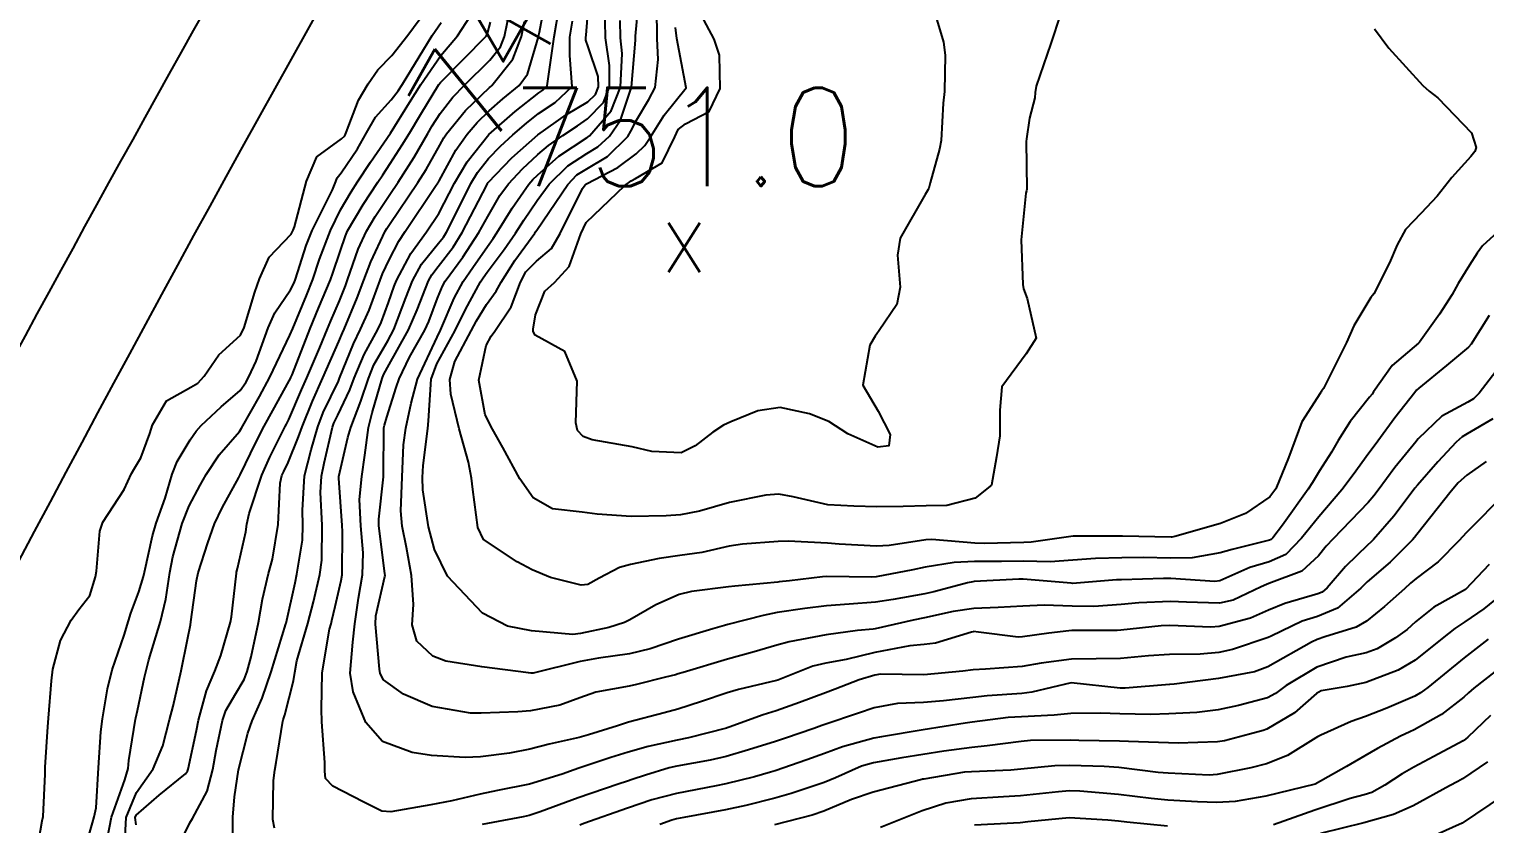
# Model space of a CAD drawing. Header units: metres. Extents: x 318500 to 325275, y 7408834 to 7428799.
# Drawn here: x 320111.4 to 320170.7, y 7412001.3 to 7412033.6 of the extents above; entities that cross this region are included whole.
import ezdxf
from ezdxf.enums import TextEntityAlignment as Align

# ---------------------------------------------------------------- set-up
doc = ezdxf.new("R2010")
doc.units = ezdxf.units.M
doc.header["$MEASUREMENT"] = 0
for name, color, linetype in [('Cotas', 45, 'Continuous'), ('Curvas de Nivel 1m', 11, 'Continuous'), ('Curvas de Nivel 5m', 15, 'Continuous'), ('Linha Férrea', 20, 'Continuous'), ('Pontos Cotados', 45, 'Continuous')]:
    doc.layers.add(name, color=color, linetype=linetype)
doc.styles.add('Style-STANDARD', font='STANDARD.shx')

# ---------------------------------------------------------------- blocks, each defined once
blk = doc.blocks.new('ELVTXT_78')
at = {"layer": 'Pontos Cotados', "linetype": 'Continuous', "style": 'Style-STANDARD'}
for s, height, p in [('751.0', 4, (0, 4)), ('x', 3, (0, 0))]:
    blk.add_text(s, height=height, dxfattribs=at).set_placement(p, align=Align.MIDDLE_CENTER)

msp = doc.modelspace()

# ---------------------------------------------------------------- linework, layer by layer
at = {"layer": 'Curvas de Nivel 1m', "flags": 128}
for points, elevation in [([(320115.746, 7412001.222), (320115.715, 7412001.511), (320115.751, 7412001.608), (320116.687, 7412002.424), (320117.768, 7412003.295), (320117.85, 7412003.399), (320117.873, 7412003.479), (320118.213, 7412005.057), (320118.295, 7412005.475), (320118.618, 7412006.672), (320118.951, 7412007.469), (320119.198, 7412008.105), (320119.591, 7412009.463), (320119.635, 7412009.68), (320119.839, 7412011.46), (320119.843, 7412011.498), (320119.883, 7412011.652), (320120.216, 7412013.144), (320120.266, 7412013.455), (320120.35, 7412013.889), (320120.865, 7412015.446), (320121.194, 7412016.188), (320121.823, 7412017.432), (320121.872, 7412017.521), (320121.964, 7412017.713), (320122.486, 7412018.919), (320122.705, 7412019.419), (320123.235, 7412020.644), (320123.545, 7412021.407), (320123.682, 7412021.738), (320124.027, 7412022.547), (320124.278, 7412023.156), (320124.364, 7412023.397), (320124.8, 7412024.652), (320125.137, 7412025.389), (320125.483, 7412025.978), (320126.085, 7412026.872), (320126.423, 7412027.375), (320127.072, 7412028.399), (320127.631, 7412029.357), (320127.812, 7412029.667), (320128.132, 7412030.171), (320128.643, 7412030.842), (320129.12, 7412031.335), (320130.16, 7412032.346), (320130.593, 7412032.888), (320130.755, 7412033.314), (320130.994, 7412034.506)], 739), ([(320119.691, 7411999.489), (320119.683, 7412001.461), (320119.69, 7412001.521), (320119.759, 7412002.362), (320119.916, 7412003.458), (320120.294, 7412004.951), (320120.483, 7412005.45), (320120.89, 7412006.368), (320121.252, 7412007.439), (320121.85, 7412009.399), (320121.858, 7412009.43), (320122.228, 7412011.072), (320122.301, 7412011.424), (320122.522, 7412012.8), (320122.547, 7412013.42), (320122.523, 7412014.028), (320122.608, 7412015.42), (320122.876, 7412016.486), (320123.148, 7412017.412), (320123.37, 7412018.008), (320123.988, 7412019.283), (320124.025, 7412019.364), (320124.04, 7412019.399), (320124.607, 7412020.791), (320124.894, 7412021.391), (320125.241, 7412022.169), (320125.684, 7412023.384), (320125.786, 7412023.641), (320126.053, 7412024.221), (320126.456, 7412024.983), (320126.706, 7412025.37), (320127.948, 7412027.212), (320128.04, 7412027.351), (320128.06, 7412027.381), (320128.091, 7412027.44), (320128.774, 7412028.676), (320129.237, 7412029.333), (320129.646, 7412029.809), (320130.135, 7412030.289), (320130.69, 7412030.767), (320131.352, 7412031.308), (320131.686, 7412031.773), (320132.134, 7412033.3), (320132.143, 7412033.328), (320132.173, 7412033.484), (320132.465, 7412035.027)], 741), ([(320121.39, 7412001.081), (320121.316, 7412001.437), (320121.347, 7412003.017), (320121.394, 7412003.436), (320121.45, 7412003.76), (320121.731, 7412005.431), (320121.745, 7412005.487), (320121.804, 7412005.693), (320122.165, 7412007.084), (320122.208, 7412007.424), (320122.302, 7412007.89), (320122.748, 7412009.417), (320122.978, 7412010.299), (320123.232, 7412011.41), (320123.309, 7412011.988), (320123.324, 7412013.409), (320123.261, 7412014.747), (320123.298, 7412015.409), (320123.41, 7412015.936), (320123.747, 7412017.403), (320123.801, 7412017.564), (320123.968, 7412017.9), (320124.455, 7412018.923), (320124.634, 7412019.394), (320125.032, 7412020.357), (320125.593, 7412021.384), (320125.731, 7412021.666), (320126.027, 7412022.485), (320126.263, 7412023.15), (320126.352, 7412023.375), (320126.941, 7412024.482), (320127.576, 7412025.357), (320128.078, 7412026.109), (320128.717, 7412027.341), (320129.23, 7412028.207), (320130.12, 7412029.32), (320131.182, 7412030.262), (320132.146, 7412031.022), (320132.315, 7412031.13), (320132.488, 7412031.295), (320132.543, 7412031.683), (320132.776, 7412033.291), (320132.985, 7412034.491)], 742), ([(320171.006, 7412017.743), (320169.965, 7412017.134), (320169.749, 7412017.008), (320169.515, 7412016.797), (320168.767, 7412015.989), (320167.933, 7412015.043), (320167.832, 7412014.92), (320167.76, 7412014.822), (320166.967, 7412013.782), (320166.148, 7412012.838), (320166.029, 7412012.718), (320165.907, 7412012.608), (320165.009, 7412011.738), (320164.253, 7412010.864), (320164.056, 7412010.689), (320163.876, 7412010.614), (320162.529, 7412010.231), (320161.866, 7412009.952), (320161.135, 7412009.634), (320159.856, 7412009.295), (320159.514, 7412009.267), (320157.856, 7412009.332), (320157.495, 7412009.315), (320155.852, 7412009.137), (320155.702, 7412009.131), (320153.852, 7412009.123), (320153.734, 7412009.119), (320152.922, 7412009.014), (320151.848, 7412008.863), (320151.676, 7412008.861), (320150.06, 7412009.057), (320149.85, 7412009.08), (320149.834, 7412009.076), (320149.766, 7412009.061), (320148.305, 7412008.616), (320147.845, 7412008.551), (320147.256, 7412008.501), (320145.841, 7412008.229), (320144.663, 7412007.952), (320143.837, 7412007.802), (320143.308, 7412007.673), (320142.015, 7412007.158), (320141.882, 7412007.107), (320141.829, 7412007.087), (320140.282, 7412006.725), (320139.821, 7412006.587), (320138.78, 7412006.241), (320137.811, 7412005.928), (320137.259, 7412005.774), (320135.802, 7412005.395), (320135.683, 7412005.36), (320135.356, 7412005.247), (320134.181, 7412004.877), (320133.793, 7412004.776), (320132.579, 7412004.497), (320131.785, 7412004.291), (320130.96, 7412004.131), (320129.78, 7412003.988), (320129.152, 7412003.957), (320127.78, 7412004.036), (320126.99, 7412004.154), (320125.788, 7412004.613), (320125.101, 7412005.387), (320124.586, 7412006.625), (320124.474, 7412007.394), (320124.583, 7412008.652), (320124.658, 7412009.392), (320124.81, 7412010.446), (320124.974, 7412011.389), (320124.991, 7412012.291), (320124.899, 7412013.39), (320124.849, 7412014.462), (320124.942, 7412015.39), (320125.066, 7412016.266), (320125.216, 7412017.387), (320125.364, 7412017.991), (320125.769, 7412019.382), (320125.831, 7412019.542), (320125.994, 7412019.829), (320126.842, 7412021.368), (320127.201, 7412022.183), (320127.654, 7412023.356), (320127.79, 7412023.607), (320128.049, 7412023.946), (320128.663, 7412024.739), (320129.033, 7412025.336), (320130.028, 7412027.26), (320130.057, 7412027.32), (320130.07, 7412027.341), (320130.091, 7412027.366), (320131.051, 7412028.366), (320132.115, 7412029.3), (320133.284, 7412030.131), (320134.141, 7412030.649), (320134.458, 7412030.952), (320134.581, 7412031.264), (320134.57, 7412031.68), (320134.166, 7412032.893), (320134.061, 7412033.164), (320134.06, 7412033.272), (320134.074, 7412033.369), (320134.195, 7412034.938)], 744), ([(320166.182, 7412033.624), (320166.768, 7412032.834), (320168.155, 7412031.315), (320168.415, 7412031.079), (320168.766, 7412030.811), (320170.129, 7412029.394), (320170.324, 7412028.787), (320170.276, 7412028.63), (320170.114, 7412028.423), (320169.336, 7412027.567), (320168.733, 7412026.81), (320168.083, 7412026.122), (320167.45, 7412025.453), (320167.106, 7412024.83), (320166.801, 7412024.09), (320166.16, 7412022.839), (320166.109, 7412022.769), (320166.038, 7412022.68), (320165.34, 7412021.531), (320165.051, 7412020.854), (320164.101, 7412018.979), (320164.029, 7412018.869), (320164.014, 7412018.845), (320163.989, 7412018.809), (320163.227, 7412017.626), (320162.948, 7412016.885), (320162.677, 7412016.162), (320162.161, 7412014.897), (320161.927, 7412014.563), (320160.936, 7412013.893), (320159.916, 7412013.486), (320158.047, 7412012.948), (320157.935, 7412012.924), (320157.91, 7412012.923), (320155.919, 7412012.971), (320153.938, 7412012.972), (320153.91, 7412012.968), (320152.208, 7412012.723), (320151.905, 7412012.705), (320150.289, 7412012.669), (320149.904, 7412012.678), (320148.155, 7412012.829), (320147.906, 7412012.823), (320146.413, 7412012.592), (320145.902, 7412012.556), (320144.389, 7412012.647), (320143.903, 7412012.682), (320142.301, 7412012.759), (320141.904, 7412012.753), (320140.441, 7412012.643), (320139.901, 7412012.557), (320138.796, 7412012.307), (320137.894, 7412012.186), (320137.058, 7412012.062), (320135.889, 7412011.819), (320135.438, 7412011.696), (320134.607, 7412011.259), (320134.141, 7412011.002), (320133.875, 7412010.967), (320132.622, 7412011.289), (320131.884, 7412011.598), (320131.273, 7412011.923), (320129.903, 7412012.836), (320129.666, 7412013.324), (320129.465, 7412014.866), (320129.416, 7412015.328), (320129.288, 7412015.982), (320128.906, 7412017.336), (320128.571, 7412018.751), (320128.521, 7412019.342), (320128.737, 7412020.079), (320129.395, 7412021.329), (320129.608, 7412021.735), (320130.026, 7412022.404), (320130.411, 7412022.94), (320130.623, 7412023.314), (320131.175, 7412024.187), (320131.985, 7412025.301), (320132.019, 7412025.352), (320132.071, 7412025.429), (320133.326, 7412027.281), (320133.698, 7412027.674), (320134.1, 7412027.918), (320134.945, 7412028.42), (320135.771, 7412029.245), (320135.905, 7412029.461), (320136.13, 7412029.901), (320136.637, 7412030.741), (320136.896, 7412031.233), (320137.018, 7412032.375), (320136.974, 7412033.232), (320136.96, 7412034.46)], 748), ([(320113.733, 7412000.439), (320113.981, 7412001.302), (320114.041, 7412001.536), (320114.122, 7412001.903), (320114.22, 7412003.533), (320114.317, 7412005.007), (320114.386, 7412005.531), (320114.589, 7412006.758), (320114.782, 7412007.526), (320115.265, 7412008.94), (320115.438, 7412009.516), (320115.535, 7412009.835), (320115.868, 7412010.699), (320116.054, 7412011.331), (320116.096, 7412011.507), (320116.421, 7412012.984), (320116.573, 7412013.5), (320116.938, 7412014.512), (320117.224, 7412015.491), (320117.416, 7412016.01), (320117.951, 7412016.889), (320118.195, 7412017.239), (320118.396, 7412017.476), (320119.211, 7412018.228), (320119.982, 7412018.902), (320120.221, 7412019.222), (320120.343, 7412019.455), (320120.634, 7412020.088), (320121.135, 7412021.443), (320121.403, 7412022.056), (320122.033, 7412022.99), (320122.188, 7412023.277), (320122.245, 7412023.427), (320122.678, 7412024.804), (320122.924, 7412025.417), (320123.749, 7412027.067), (320123.879, 7412027.403), (320123.939, 7412027.555), (320124.095, 7412027.757), (320124.772, 7412028.732), (320125.139, 7412029.39), (320125.495, 7412030.021), (320126.14, 7412030.729), (320126.428, 7412031.094), (320126.603, 7412031.373), (320127.278, 7412032.48), (320127.802, 7412033.356), (320128.178, 7412033.88)], 736), ([(320114.583, 7412000.682), (320114.752, 7412001.525), (320115.294, 7412003.046), (320115.433, 7412003.515), (320115.458, 7412003.831), (320115.732, 7412005.511), (320115.742, 7412005.569), (320115.805, 7412005.875), (320116.098, 7412007.234), (320116.155, 7412007.505), (320116.267, 7412007.937), (320116.746, 7412009.497), (320116.96, 7412010.397), (320117.125, 7412011.491), (320117.249, 7412012.13), (320117.629, 7412013.484), (320117.917, 7412014.203), (320118.361, 7412015.041), (320118.601, 7412015.473), (320119.133, 7412016.277), (320119.957, 7412017.229), (320120.046, 7412017.371), (320120.095, 7412017.458), (320120.77, 7412018.657), (320121.19, 7412019.442), (320122.007, 7412021.156), (320122.129, 7412021.428), (320122.688, 7412022.763), (320122.946, 7412023.416), (320123.225, 7412024.239), (320123.664, 7412025.406), (320124.079, 7412026.256), (320124.502, 7412026.98), (320124.761, 7412027.393), (320125.29, 7412028.2), (320126.107, 7412029.38), (320126.887, 7412030.621), (320127.348, 7412031.362), (320128.162, 7412032.535), (320128.837, 7412033.34), (320129.366, 7412034.149)], 737), ([(320115.27, 7411999.974), (320115.347, 7412001.516), (320115.76, 7412002.534), (320116.443, 7412003.5), (320116.843, 7412004.436), (320117.111, 7412005.49), (320117.253, 7412006.044), (320117.581, 7412007.484), (320117.843, 7412008.757), (320117.966, 7412009.362), (320117.985, 7412009.479), (320118.208, 7412011.144), (320118.281, 7412011.476), (320118.675, 7412012.696), (320118.949, 7412013.47), (320119.259, 7412014.124), (320119.929, 7412015.357), (320119.982, 7412015.459), (320120.621, 7412016.778), (320120.965, 7412017.445), (320121.321, 7412018.088), (320121.988, 7412019.288), (320122.036, 7412019.382), (320122.054, 7412019.429), (320122.104, 7412019.541), (320122.84, 7412021.418), (320123.184, 7412022.251), (320123.67, 7412023.406), (320123.768, 7412023.68), (320124.057, 7412024.554), (320124.273, 7412025.192), (320124.366, 7412025.397), (320125.001, 7412026.471), (320125.595, 7412027.385), (320125.798, 7412027.68), (320126.101, 7412028.133), (320126.592, 7412028.894), (320126.879, 7412029.369), (320127.349, 7412030.145), (320128.084, 7412031.351), (320128.151, 7412031.439), (320130.001, 7412033.323), (320130.066, 7412033.427), (320130.179, 7412033.893)], 738), ([(320170.726, 7412016.001), (320169.94, 7412015.453), (320169.593, 7412015.137), (320169.306, 7412014.799), (320167.912, 7412013.035), (320167.817, 7412012.915), (320167.736, 7412012.822), (320166.816, 7412011.911), (320165.884, 7412011.104), (320165.747, 7412010.978), (320165.626, 7412010.844), (320164.684, 7412010.042), (320163.862, 7412009.702), (320163.236, 7412009.502), (320161.976, 7412008.898), (320161.849, 7412008.841), (320160.406, 7412008.353), (320159.843, 7412008.23), (320159.08, 7412008.169), (320157.842, 7412008.154), (320156.974, 7412008.095), (320155.84, 7412007.984), (320154.856, 7412007.974), (320153.84, 7412007.961), (320152.61, 7412007.791), (320151.836, 7412007.668), (320150.34, 7412007.557), (320149.835, 7412007.526), (320149.424, 7412007.474), (320147.832, 7412007.319), (320146.072, 7412007.346), (320145.832, 7412007.315), (320145.203, 7412007.119), (320144.218, 7412006.74), (320143.822, 7412006.587), (320142.774, 7412006.192), (320141.811, 7412005.861), (320141.284, 7412005.692), (320139.904, 7412005.188), (320139.825, 7412005.165), (320139.799, 7412005.154), (320138.246, 7412004.761), (320137.792, 7412004.663), (320136.608, 7412004.411), (320135.784, 7412004.178), (320135.08, 7412003.951), (320133.774, 7412003.526), (320133.585, 7412003.461), (320133.097, 7412003.28), (320131.766, 7412002.869), (320130.463, 7412002.613), (320129.761, 7412002.468), (320128.608, 7412002.187), (320127.757, 7412002.032), (320126.12, 7412001.741), (320125.754, 7412001.776), (320124.994, 7412002.151), (320123.764, 7412002.796), (320123.47, 7412003.108), (320123.431, 7412003.405), (320123.43, 7412003.75), (320123.314, 7412005.407), (320123.295, 7412005.92), (320123.325, 7412007.408), (320123.628, 7412009.184), (320123.689, 7412009.402), (320123.723, 7412009.531), (320123.861, 7412010.108), (320124.106, 7412011.168), (320124.137, 7412011.397), (320124.151, 7412013.153), (320124.142, 7412013.398), (320124, 7412015.329), (320124.005, 7412015.399), (320124.372, 7412016.978), (320124.49, 7412017.395), (320124.898, 7412018.469), (320125.21, 7412019.388), (320125.438, 7412019.943), (320126.005, 7412020.924), (320126.241, 7412021.377), (320126.734, 7412022.665), (320127.008, 7412023.365), (320127.374, 7412024.036), (320128.063, 7412024.893), (320128.267, 7412025.147), (320128.392, 7412025.345), (320128.721, 7412025.985), (320129.385, 7412027.331), (320129.651, 7412027.773), (320130.105, 7412028.345), (320130.587, 7412028.841), (320131.096, 7412029.31), (320131.649, 7412029.783), (320132.133, 7412030.171), (320132.814, 7412030.616), (320133.514, 7412031.28), (320133.416, 7412032.534), (320133.419, 7412033.281), (320133.52, 7412033.939)], 743), ([(320170.85, 7412021.955), (320170.116, 7412020.788), (320170.009, 7412020.664), (320169.116, 7412019.918), (320167.992, 7412018.995), (320167.901, 7412018.911), (320167.825, 7412018.822), (320167.017, 7412017.787), (320166.32, 7412016.836), (320166.165, 7412016.63), (320165.953, 7412016.345), (320165.319, 7412015.469), (320164.855, 7412014.856), (320163.919, 7412013.76), (320163.216, 7412012.88), (320162.57, 7412012.22), (320161.895, 7412011.922), (320161.112, 7412011.687), (320159.883, 7412011.152), (320159.688, 7412011.118), (320157.884, 7412011.243), (320157.589, 7412011.25), (320155.883, 7412011.196), (320155.68, 7412011.185), (320153.881, 7412011.046), (320153.834, 7412011.048), (320151.883, 7412011.215), (320151.701, 7412011.215), (320149.881, 7412011.119), (320149.83, 7412011.112), (320149.613, 7412011.063), (320148.245, 7412010.706), (320147.873, 7412010.626), (320146.584, 7412010.384), (320145.868, 7412010.282), (320144.787, 7412010.206), (320143.865, 7412010.137), (320142.986, 7412010.026), (320141.86, 7412009.854), (320141.284, 7412009.743), (320139.853, 7412009.375), (320139.71, 7412009.334), (320139.236, 7412009.199), (320137.845, 7412008.768), (320136.69, 7412008.383), (320135.839, 7412008.183), (320134.579, 7412008), (320133.836, 7412007.859), (320131.925, 7412007.392), (320131.831, 7412007.389), (320131.732, 7412007.4), (320129.833, 7412007.647), (320128.368, 7412007.875), (320127.837, 7412008.082), (320127.182, 7412008.699), (320126.991, 7412009.363), (320127.042, 7412010.183), (320126.97, 7412011.364), (320126.762, 7412012.502), (320126.587, 7412013.37), (320126.538, 7412013.993), (320126.587, 7412015.37), (320126.638, 7412016.681), (320126.74, 7412017.368), (320126.954, 7412018.387), (320127.204, 7412019.362), (320128.007, 7412021.075), (320128.145, 7412021.348), (320128.706, 7412022.663), (320129.075, 7412023.334), (320129.468, 7412023.909), (320130.062, 7412024.763), (320130.294, 7412025.091), (320130.446, 7412025.316), (320131.067, 7412026.324), (320131.747, 7412027.303), (320131.911, 7412027.483), (320132.096, 7412027.669), (320132.961, 7412028.433), (320134.119, 7412029.196), (320134.163, 7412029.226), (320134.214, 7412029.269), (320135.103, 7412030.287), (320135.476, 7412031.25), (320135.539, 7412032.624), (320135.478, 7412033.25), (320135.47, 7412033.962)], 746), ([(320172.084, 7412026.162), (320170.588, 7412024.782), (320170.362, 7412024.49), (320170.058, 7412023.995), (320169.591, 7412023.252), (320169.341, 7412022.8), (320168.833, 7412022.003), (320168.011, 7412020.86), (320167.993, 7412020.837), (320167.971, 7412020.82), (320166.91, 7412019.922), (320166.143, 7412018.838), (320166.084, 7412018.743), (320165.987, 7412018.628), (320165.187, 7412017.636), (320164.711, 7412016.859), (320164.428, 7412016.388), (320163.941, 7412015.631), (320163.658, 7412015.151), (320163.488, 7412014.877), (320162.441, 7412013.418), (320162.043, 7412012.898), (320161.976, 7412012.832), (320161.909, 7412012.803), (320160.387, 7412012.431), (320159.901, 7412012.289), (320158.756, 7412012.079), (320157.897, 7412012.071), (320156.764, 7412012.1), (320155.897, 7412012.09), (320154.824, 7412012.063), (320153.895, 7412011.991), (320152.979, 7412011.928), (320151.894, 7412011.944), (320150.998, 7412011.939), (320149.893, 7412011.93), (320149.06, 7412011.901), (320147.889, 7412011.708), (320147.38, 7412011.595), (320145.883, 7412011.318), (320145.693, 7412011.303), (320143.883, 7412011.322), (320143.709, 7412011.316), (320142.366, 7412011.155), (320141.933, 7412011.106), (320141.879, 7412011.101), (320140.13, 7412010.933), (320139.876, 7412010.909), (320138.373, 7412010.712), (320137.871, 7412010.589), (320136.916, 7412010.178), (320135.855, 7412009.559), (320135.645, 7412009.451), (320135.001, 7412009.253), (320133.847, 7412009.001), (320133.54, 7412008.968), (320131.848, 7412009.118), (320130.877, 7412009.31), (320129.858, 7412009.835), (320128.435, 7412011.342), (320127.896, 7412012.42), (320127.663, 7412013.354), (320127.424, 7412014.857), (320127.412, 7412015.358), (320127.444, 7412015.85), (320127.631, 7412017.355), (320127.654, 7412017.665), (320127.773, 7412019.353), (320127.996, 7412019.982), (320128.742, 7412021.339), (320129.166, 7412022.19), (320129.774, 7412023.324), (320129.88, 7412023.484), (320130.046, 7412023.716), (320130.733, 7412024.64), (320131.201, 7412025.309), (320131.544, 7412025.837), (320132.083, 7412026.63), (320132.578, 7412027.293), (320133.337, 7412028.046), (320134.109, 7412028.543), (320134.554, 7412028.822), (320135.025, 7412029.256), (320135.478, 7412029.902), (320135.926, 7412031.243), (320136.092, 7412033.164), (320136.092, 7412033.241), (320136.089, 7412033.324), (320136.186, 7412034.335)], 747), ([(320153.395, 7412034.218), (320153.001, 7412033.018), (320152.412, 7412031.286), (320152.366, 7412031.027), (320152.355, 7412030.819), (320152.134, 7412029.98), (320152.011, 7412029.143), (320152.004, 7412029.032), (320152.021, 7412027.101), (320152.013, 7412027.031), (320151.988, 7412026.931), (320151.8, 7412025.034), (320151.861, 7412023.215), (320151.89, 7412023.032), (320152.034, 7412022.645), (320152.41, 7412021.024), (320152.004, 7412020.389), (320151.011, 7412019.045), (320150.925, 7412018.096), (320150.925, 7412017.046), (320150.794, 7412016.2), (320150.587, 7412015.05), (320149.924, 7412014.509), (320148.773, 7412014.22), (320147.921, 7412014.196), (320146.996, 7412014.169), (320145.921, 7412014.167), (320144.98, 7412014.183), (320143.921, 7412014.239), (320142.51, 7412014.569), (320141.925, 7412014.683), (320141.4, 7412014.643), (320139.921, 7412014.335), (320138.692, 7412013.982), (320137.916, 7412013.832), (320137.341, 7412013.8), (320135.915, 7412013.771), (320134.523, 7412013.867), (320133.917, 7412013.938), (320132.711, 7412014.081), (320131.922, 7412014.534), (320131.384, 7412015.305), (320130.69, 7412016.572), (320130.27, 7412017.317), (320129.969, 7412017.912), (320129.71, 7412019.324), (320130.004, 7412020.734), (320130.21, 7412021.116), (320130.361, 7412021.316), (320131.027, 7412022.308), (320131.409, 7412023.306), (320131.62, 7412023.731), (320132.053, 7412024.163), (320132.674, 7412024.677), (320133.014, 7412025.286), (320133.936, 7412027.12), (320134.034, 7412027.271), (320134.061, 7412027.3), (320134.091, 7412027.316), (320135.373, 7412027.979), (320136.109, 7412028.533), (320136.475, 7412028.876), (320136.707, 7412029.234), (320137.25, 7412030.112), (320138.15, 7412031.22), (320137.771, 7412033.224), (320137.721, 7412033.681)], 749), ([(320171.566, 7412014.765), (320169.913, 7412013.105), (320169.635, 7412012.794), (320168.779, 7412011.924), (320167.886, 7412011.245), (320167.652, 7412011.054), (320167.401, 7412010.825), (320166.591, 7412010.111), (320165.86, 7412009.508), (320165.435, 7412009.268), (320164.159, 7412008.865), (320163.849, 7412008.763), (320163.621, 7412008.647), (320161.837, 7412007.647), (320161.298, 7412007.443), (320159.832, 7412007.167), (320158.02, 7412006.947), (320157.85, 7412006.929), (320157.83, 7412006.927), (320156.029, 7412006.775), (320155.827, 7412006.775), (320153.83, 7412007), (320152.231, 7412006.617), (320151.823, 7412006.567), (320150.407, 7412006.466), (320149.82, 7412006.404), (320148.631, 7412006.259), (320147.817, 7412006.196), (320146.758, 7412006.154), (320145.813, 7412005.981), (320145.166, 7412005.763), (320143.802, 7412005.303), (320143.681, 7412005.262), (320143.352, 7412005.144), (320142.201, 7412004.749), (320141.792, 7412004.612), (320140.697, 7412004.266), (320139.782, 7412004.002), (320139.13, 7412003.85), (320137.776, 7412003.608), (320137.464, 7412003.534), (320136.498, 7412003.233), (320135.949, 7412003.057), (320135.768, 7412002.998), (320135.388, 7412002.868), (320133.76, 7412002.312), (320132.206, 7412001.745), (320131.753, 7412001.598), (320131.512, 7412001.542), (320130.275, 7412001.315), (320129.843, 7412001.225)], 742), ([(320170.856, 7412011.815), (320169.897, 7412010.79), (320168.6, 7412010.078), (320167.86, 7412009.484), (320167.509, 7412009.17), (320167.041, 7412008.828), (320166.296, 7412008.385), (320165.844, 7412008.215), (320165.031, 7412008.041), (320163.838, 7412007.633), (320162.583, 7412006.889), (320162.156, 7412006.564), (320161.822, 7412006.391), (320160.649, 7412006.08), (320159.815, 7412005.903), (320158.951, 7412005.795), (320157.812, 7412005.732), (320157.065, 7412005.708), (320155.811, 7412005.728), (320155.032, 7412005.768), (320153.811, 7412005.745), (320153.135, 7412005.685), (320151.809, 7412005.618), (320151.266, 7412005.581), (320149.805, 7412005.395), (320149.514, 7412005.353), (320147.8, 7412005.08), (320146.101, 7412004.8), (320145.794, 7412004.742), (320144.522, 7412004.396), (320143.785, 7412004.126), (320143.072, 7412003.856), (320141.774, 7412003.412), (320141.583, 7412003.353), (320140.932, 7412003.173), (320139.767, 7412002.88), (320139.375, 7412002.804), (320137.763, 7412002.496), (320136.76, 7412002.23), (320135.757, 7412001.899), (320133.99, 7412001.266), (320133.818, 7412001.2)], 741), ([(320170.818, 7412008.775), (320169.842, 7412008.012), (320168.357, 7412006.812), (320168.058, 7412006.585), (320167.825, 7412006.454), (320166.688, 7412005.96), (320165.812, 7412005.625), (320165.236, 7412005.422), (320164.003, 7412004.867), (320163.87, 7412004.798), (320163.798, 7412004.753), (320162.637, 7412004.038), (320161.782, 7412003.697), (320161.152, 7412003.534), (320159.775, 7412003.261), (320159.457, 7412003.243), (320157.775, 7412003.316), (320157.381, 7412003.35), (320155.778, 7412003.545), (320155.177, 7412003.588), (320153.779, 7412003.632), (320153.17, 7412003.618), (320151.777, 7412003.476), (320151.37, 7412003.443), (320149.775, 7412003.38), (320149.485, 7412003.353), (320147.832, 7412003.079), (320147.779, 7412003.071), (320147.752, 7412003.062), (320145.764, 7412002.544), (320144.885, 7412002.247), (320143.756, 7412001.776), (320143.287, 7412001.612), (320141.751, 7412001.222)], 739), ([(320171.843, 7412008.04), (320170.235, 7412006.784), (320170.019, 7412006.595), (320169.824, 7412006.415), (320168.916, 7412005.701), (320167.804, 7412005.083), (320167.622, 7412005.002), (320167.246, 7412004.826), (320166.306, 7412004.322), (320165.788, 7412004.019), (320165.042, 7412003.59), (320163.77, 7412002.87), (320161.765, 7412002.378), (320160.515, 7412002.16), (320159.762, 7412002.121), (320158.981, 7412002.151), (320157.763, 7412002.221), (320157.093, 7412002.29), (320155.765, 7412002.45), (320154.178, 7412002.584), (320153.766, 7412002.596), (320153.32, 7412002.562), (320151.764, 7412002.391), (320151.074, 7412002.351), (320149.762, 7412002.268), (320148.732, 7412002.098), (320147.757, 7412001.792), (320146.068, 7412001.105)], 738), ([(320170.914, 7412005.673), (320169.989, 7412004.787), (320169.89, 7412004.698), (320169.798, 7412004.635), (320168.599, 7412003.996), (320167.781, 7412003.566), (320167.308, 7412003.294), (320166.607, 7412002.832), (320166.073, 7412002.531), (320165.766, 7412002.432), (320165.197, 7412002.281), (320163.759, 7412001.818), (320162.068, 7412001.21)], 737), ([(320170.78, 7412003.78), (320169.774, 7412003.087), (320169.583, 7412002.983), (320169.237, 7412002.798), (320167.762, 7412001.99), (320166.955, 7412001.631), (320165.755, 7412001.299), (320163.986, 7412000.866)], 736), ([(320157.752, 7412001.155), (320156.102, 7412001.323), (320155.754, 7412001.361), (320155.328, 7412001.41), (320153.755, 7412001.496), (320152.063, 7412001.335), (320151.753, 7412001.297), (320149.891, 7412001.197)], 737)]:
    msp.add_lwpolyline(points, dxfattribs=dict(at, elevation=elevation))
at = {"layer": 'Curvas de Nivel 5m', "flags": 128}
for points, elevation in [([(320111.731, 7412000.278), (320111.928, 7412001.377), (320111.959, 7412001.558), (320112.042, 7412003.282), (320112.049, 7412003.557), (320112.152, 7412005.199), (320112.18, 7412005.556), (320112.304, 7412007.074), (320112.359, 7412007.555), (320112.669, 7412008.725), (320113.108, 7412009.547), (320113.419, 7412009.982), (320113.865, 7412010.557), (320114.102, 7412011.311), (320114.135, 7412011.536), (320114.272, 7412013.167), (320114.396, 7412013.533), (320115.268, 7412014.865), (320115.556, 7412015.516), (320115.697, 7412015.75), (320115.94, 7412016.152), (320116.306, 7412017.154), (320116.42, 7412017.503), (320116.989, 7412018.48), (320117.983, 7412019.034), (320118.265, 7412019.198), (320118.518, 7412019.475), (320119.119, 7412020.349), (320120.007, 7412021.154), (320120.155, 7412021.458), (320120.587, 7412022.896), (320120.779, 7412023.449), (320121.173, 7412024.323), (320122.067, 7412025.256), (320122.125, 7412025.374), (320122.147, 7412025.429), (320122.201, 7412025.558), (320122.696, 7412027.421), (320123.105, 7412028.415), (320124.116, 7412029.141), (320124.245, 7412029.272), (320124.303, 7412029.398), (320124.813, 7412030.72), (320125.202, 7412031.389), (320125.593, 7412031.948), (320126.162, 7412032.541), (320126.816, 7412033.37), (320128.199, 7412035.256)], 735), ([(320148.192, 7412034.532), (320148.634, 7412033.075), (320148.695, 7412032.544), (320148.666, 7412031.075), (320148.624, 7412030.594), (320148.534, 7412029.076), (320148.474, 7412028.717), (320148.094, 7412027.348), (320148.033, 7412027.139), (320148.006, 7412027.081), (320147.883, 7412026.878), (320146.864, 7412025.098), (320146.754, 7412024.405), (320146.867, 7412023.098), (320146.728, 7412022.401), (320146.014, 7412021.347), (320145.912, 7412021.211), (320145.848, 7412021.112), (320145.629, 7412020.739), (320145.348, 7412019.12), (320145.974, 7412018.063), (320146.458, 7412017.103), (320146.41, 7412016.646), (320145.952, 7412016.588), (320144.741, 7412017.128), (320143.967, 7412017.632), (320143.178, 7412017.942), (320141.976, 7412018.205), (320141.073, 7412018.074), (320139.967, 7412017.624), (320139.67, 7412017.488), (320139.233, 7412017.201), (320138.523, 7412016.64), (320137.947, 7412016.355), (320136.759, 7412016.42), (320135.951, 7412016.61), (320134.327, 7412016.892), (320133.956, 7412017.021), (320133.721, 7412017.274), (320133.663, 7412017.576), (320133.712, 7412019.274), (320133.211, 7412020.49), (320132.009, 7412021.156), (320131.917, 7412021.301), (320131.92, 7412021.393), (320132.02, 7412021.979), (320132.393, 7412022.936), (320132.794, 7412023.289), (320133.384, 7412023.946), (320133.866, 7412025.273), (320134.075, 7412025.739), (320135.653, 7412027.247), (320135.907, 7412027.429), (320136.094, 7412027.528), (320137.17, 7412028.163), (320137.687, 7412029.224), (320137.829, 7412029.518), (320138.128, 7412029.755), (320139.09, 7412030.252), (320139.538, 7412031.199), (320139.512, 7412032.548), (320139.296, 7412033.203), (320138.247, 7412035.171)], 750), ([(320171.805, 7412020.56), (320170.451, 7412018.783), (320170.216, 7412018.557), (320169.985, 7412018.427), (320168.933, 7412017.849), (320167.962, 7412016.928), (320167.915, 7412016.866), (320167.876, 7412016.821), (320167.016, 7412015.757), (320166.339, 7412014.836), (320166.161, 7412014.604), (320165.925, 7412014.336), (320164.497, 7412012.861), (320164.211, 7412012.559), (320163.899, 7412012.167), (320163.222, 7412011.548), (320161.882, 7412011.035), (320161.781, 7412011.001), (320161.566, 7412010.903), (320160.426, 7412010.36), (320159.87, 7412010.245), (320158.527, 7412010.283), (320157.87, 7412010.306), (320156.59, 7412010.249), (320155.868, 7412010.192), (320154.753, 7412010.105), (320153.867, 7412010.114), (320152.725, 7412010.159), (320151.866, 7412010.115), (320150.853, 7412010.058), (320149.864, 7412010.025), (320149.031, 7412009.899), (320147.858, 7412009.646), (320147.396, 7412009.548), (320145.851, 7412009.201), (320145.774, 7412009.188), (320145.13, 7412009.121), (320143.848, 7412008.954), (320142.341, 7412008.659), (320141.844, 7412008.525), (320140.927, 7412008.26), (320139.838, 7412007.959), (320138.036, 7412007.421), (320137.831, 7412007.359), (320137.724, 7412007.328), (320137.315, 7412007.225), (320136.133, 7412006.929), (320135.824, 7412006.865), (320134.469, 7412006.612), (320133.817, 7412006.39), (320133.007, 7412006.087), (320131.808, 7412005.85), (320131.298, 7412005.815), (320129.807, 7412005.762), (320129.369, 7412005.764), (320127.81, 7412006.034), (320126.643, 7412006.542), (320125.826, 7412007.113), (320125.691, 7412007.381), (320125.664, 7412007.55), (320125.494, 7412009.384), (320125.517, 7412009.721), (320125.879, 7412011.33), (320125.89, 7412011.369), (320125.881, 7412011.441), (320125.64, 7412013.383), (320125.633, 7412013.663), (320125.825, 7412015.381), (320125.832, 7412015.48), (320125.844, 7412017.381), (320125.86, 7412017.482), (320125.966, 7412017.813), (320126.338, 7412019.022), (320126.457, 7412019.373), (320126.891, 7412020.259), (320127.506, 7412021.358), (320127.665, 7412021.706), (320128.03, 7412022.661), (320128.232, 7412023.152), (320128.343, 7412023.345), (320129.06, 7412024.33), (320129.712, 7412025.325), (320130.077, 7412025.978), (320130.569, 7412026.832), (320130.912, 7412027.312), (320131.481, 7412027.924), (320132.108, 7412028.51), (320132.54, 7412028.867), (320133.126, 7412029.285), (320133.728, 7412029.674), (320134.13, 7412029.953), (320134.779, 7412030.622), (320135.03, 7412031.257), (320135.033, 7412032.131), (320134.864, 7412033.26), (320134.843, 7412034.607)], 745), ([(320117.741, 7412000.877), (320117.933, 7412001.292), (320118.047, 7412001.477), (320118.648, 7412002.584), (320118.877, 7412003.469), (320119.009, 7412004.24), (320119.263, 7412005.465), (320119.398, 7412005.873), (320119.816, 7412006.56), (320120.154, 7412007.126), (320120.278, 7412007.453), (320120.438, 7412008.053), (320120.731, 7412009.447), (320120.902, 7412010.407), (320121.148, 7412011.441), (320121.301, 7412012.027), (320121.542, 7412013.436), (320121.617, 7412015.125), (320121.69, 7412015.434), (320121.765, 7412015.6), (320121.938, 7412015.964), (320122.37, 7412017.007), (320122.518, 7412017.422), (320122.93, 7412018.461), (320123.361, 7412019.409), (320124.005, 7412020.886), (320124.16, 7412021.247), (320124.227, 7412021.398), (320124.756, 7412022.666), (320125.021, 7412023.39), (320125.303, 7412024.136), (320125.899, 7412025.382), (320125.959, 7412025.493), (320126.073, 7412025.657), (320127.228, 7412027.363), (320127.564, 7412027.892), (320128.113, 7412028.88), (320128.285, 7412029.18), (320128.396, 7412029.346), (320129.171, 7412030.297), (320130.149, 7412031.239), (320130.195, 7412031.274), (320130.242, 7412031.319), (320131.09, 7412032.382), (320131.443, 7412033.307), (320131.57, 7412033.916)], 740), ([(320171.573, 7412010.765), (320170.64, 7412010.007), (320169.86, 7412009.478), (320169.45, 7412009.202), (320168.946, 7412008.804), (320167.841, 7412007.92), (320167.154, 7412007.51), (320165.832, 7412007.014), (320165.076, 7412006.851), (320164.019, 7412006.675), (320163.825, 7412006.564), (320162.927, 7412005.77), (320161.803, 7412005.105), (320161.65, 7412005.054), (320161.092, 7412004.907), (320160.075, 7412004.638), (320159.795, 7412004.594), (320158.194, 7412004.544), (320157.794, 7412004.548), (320156.167, 7412004.602), (320155.795, 7412004.617), (320154.139, 7412004.652), (320153.795, 7412004.658), (320152.173, 7412004.645), (320151.794, 7412004.613), (320150.411, 7412004.431), (320149.79, 7412004.364), (320148.646, 7412004.213), (320147.785, 7412004.077), (320146.938, 7412003.937), (320145.779, 7412003.741), (320145.292, 7412003.603), (320144.236, 7412003.133), (320143.768, 7412002.933), (320142.428, 7412002.488), (320141.761, 7412002.304), (320140.587, 7412002.006), (320139.756, 7412001.821), (320138.055, 7412001.517), (320137.752, 7412001.46), (320137.564, 7412001.41), (320137.075, 7412001.227)], 740), ([(320171.418, 7412002.416), (320169.755, 7412001.281), (320168.695, 7412000.806)], 735)]:
    msp.add_lwpolyline(points, dxfattribs=dict(at, elevation=elevation))
at = {"layer": 'Linha Férrea'}
for points in [[(320008.849, 7411791.346), (320030.524, 7411841.112, -0.005892), (320095.469, 7411981.456, -0.040973), (320184.859, 7412131.817, 0.030174), (320242.249, 7412223.402, 0.087341), (320281.936, 7412354.899, 0.031269), (320283.315, 7412417.5, 0.049266), (320270.595, 7412500.199, 0.016981), (320242.602, 7412592.989, -0.039479), (320216.599, 7412699.687, -0.043029)], [(319999.761, 7411780.131, -0.012111), (320067.92, 7411932.396), (320093.517, 7411986.921, -0.031236), (320158.178, 7412099.316), (320188.302, 7412144.403, 0.023786), (320233.279, 7412216.127, 0.100375), (320277.452, 7412355.71, 0.039979), (320279.279, 7412418.607, 0.052818), (320266.401, 7412501.008, 0.015985), (320243.121, 7412578.113, -0.022066), (320218.658, 7412665.024, -0.057292)]]:
    msp.add_lwpolyline(points, format="xyb", dxfattribs=at)

# ---------------------------------------------------------------- block references
at = {"layer": 'Pontos Cotados', "linetype": 'Continuous'}
msp.add_blockref('ELVTXT_78', (320138.07, 7412025.22, 751.01), dxfattribs=at)

# ---------------------------------------------------------------- texts
at = {"layer": 'Cotas', "style": 'Style-STANDARD'}
msp.add_text('740', height=4, rotation=60.62586, dxfattribs=at).set_placement((320130.656, 7412033.584, 740), align=Align.MIDDLE_CENTER)

doc.saveas('drawing.dxf')
